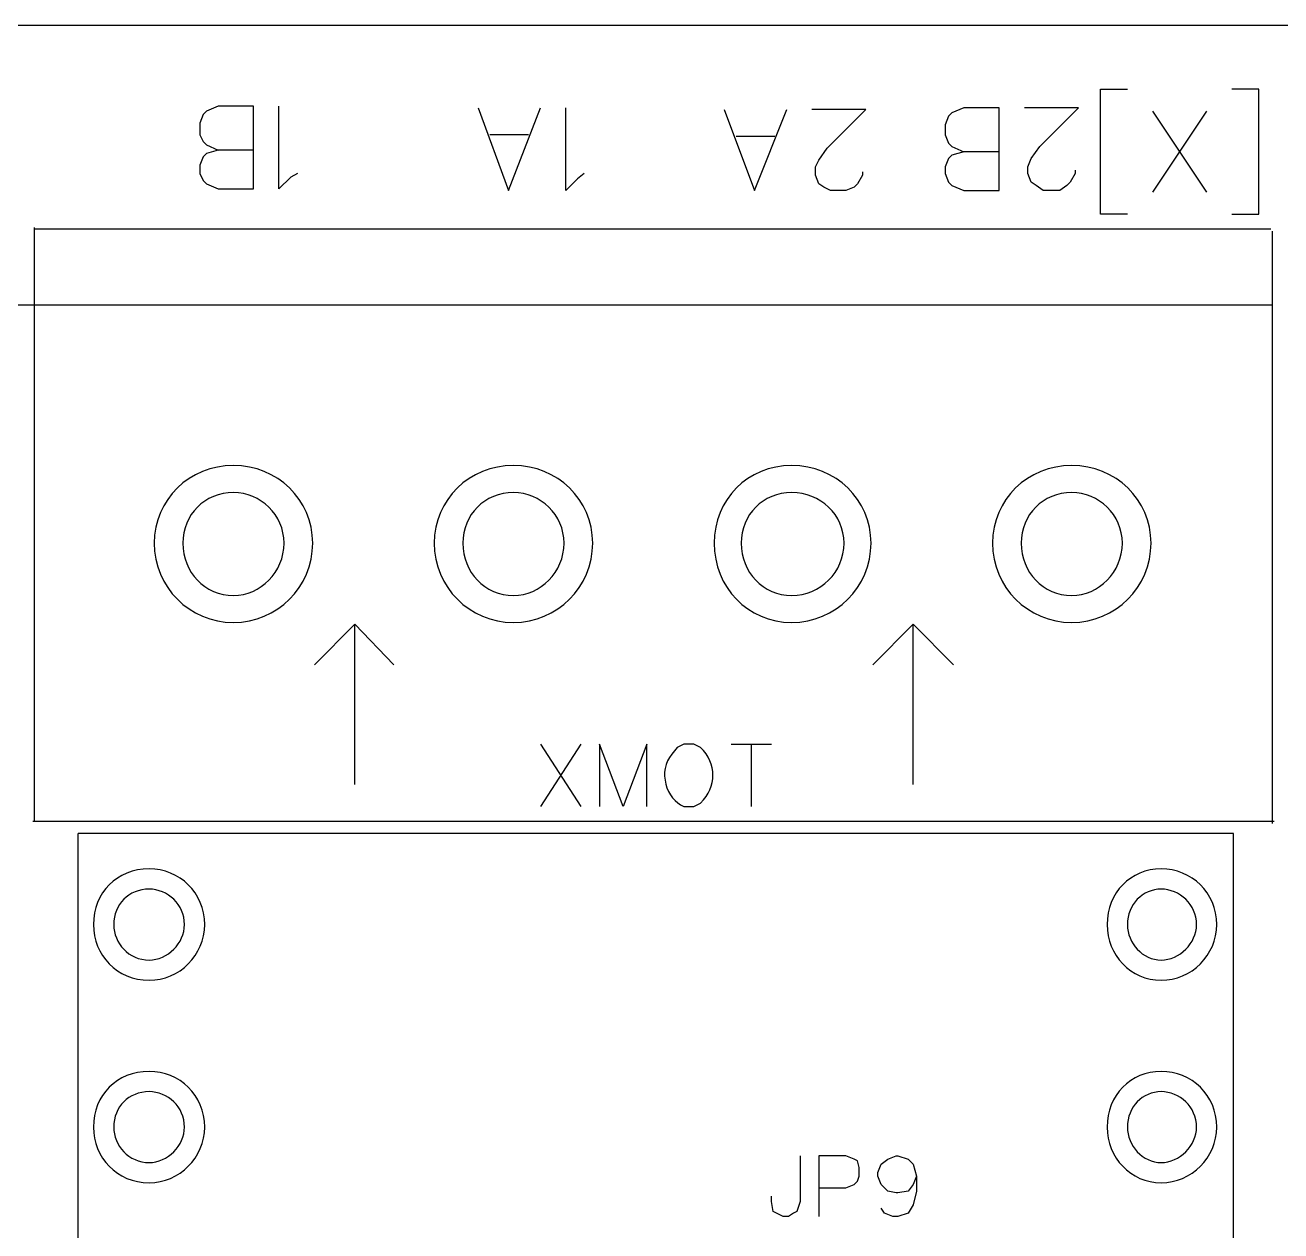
# Model space of a CAD drawing. Extents: x 236 to 550, y 195 to 401.
# Drawn here: x 303.66 to 348.33, y 357.71 to 400.58 of the extents above; entities that cross this region are included whole.
import ezdxf

# ---------------------------------------------------------------- set-up
doc = ezdxf.new("R2010")
doc.units = 0
doc.layers.add('x3v1_1_wiring_diagram', color=7, linetype='CONTINUOUS')

msp = doc.modelspace()

# ---------------------------------------------------------------- linework, layer by layer
at = {"layer": 'x3v1_1_wiring_diagram', "color": 7}
for points in [[(236.1277, 400.5768), (547.6476, 400.5768), (547.6476, 195.0766), (236.1277, 195.0766), (236.1277, 400.5768), (236.1277, 400.5768)], [(342.8677, 393.8567), (341.9076, 393.8567), (341.9076, 398.2966), (342.8677, 398.2966)], [(346.5876, 393.8567), (347.5477, 393.8567), (347.5477, 398.2966), (346.5876, 398.2966)], [(311.7875, 394.7567), (311.7875, 397.6968), (310.5275, 397.6968), (310.1077, 397.5168), (309.9875, 397.3966), (309.8676, 397.0967), (309.8676, 396.6766), (309.9875, 396.4368), (310.1077, 396.3166), (310.5275, 396.1366), (310.1077, 396.0167), (309.9875, 395.8968), (309.8676, 395.5966), (309.8676, 395.2967), (309.9875, 395.0566), (310.1077, 394.9367), (310.5275, 394.7567), (311.7875, 394.7567), (311.7875, 394.7567)], [(313.3477, 395.2967), (313.1076, 395.1768), (312.6875, 394.7567), (312.6875, 397.6968)], [(319.7676, 397.6367), (320.8476, 394.6966), (321.9877, 397.6367)], [(323.5476, 395.2967), (323.3075, 395.1167), (322.8877, 394.6966), (322.8877, 397.6367)], [(328.5275, 397.5766), (329.6075, 394.6966), (330.7476, 397.5766)], [(333.4476, 395.3568), (333.4476, 395.2366), (333.2676, 394.9367), (333.1477, 394.8168), (332.8475, 394.6966), (332.3075, 394.6966), (332.0677, 394.8168), (331.8877, 394.9367), (331.7675, 395.2366), (331.7675, 395.5368), (331.8877, 395.7766), (332.1876, 396.1967), (333.5675, 397.5766), (331.6476, 397.5766)], [(338.3076, 394.6966), (338.3076, 397.6367), (337.0476, 397.6367), (336.6275, 397.4567), (336.5076, 397.3368), (336.3877, 397.0366), (336.3877, 396.6766), (336.5076, 396.3767), (336.6275, 396.2568), (337.0476, 396.0768), (336.6275, 395.9566), (336.5076, 395.8367), (336.3877, 395.5368), (336.3877, 395.2967), (336.5076, 394.9968), (336.6275, 394.8766), (337.0476, 394.6966), (338.3076, 394.6966), (338.3076, 394.6966)], [(341.0076, 395.4166), (341.0076, 395.2967), (340.8276, 394.9968), (340.7077, 394.8766), (340.4676, 394.6966), (339.8675, 394.6966), (339.6277, 394.8766), (339.4477, 394.9968), (339.3275, 395.2967), (339.3275, 395.5368), (339.4477, 395.8367), (339.7476, 396.2568), (341.1275, 397.6367), (339.2076, 397.6367)], [(345.6876, 394.6368), (343.7677, 397.5168)], [(343.7677, 394.6368), (345.6876, 397.5168)], [(321.5676, 396.6766), (320.1877, 396.6766)], [(330.3275, 396.6168), (328.9476, 396.6168)], [(311.7875, 396.1366), (310.5275, 396.1366)], [(338.3076, 396.0768), (337.0476, 396.0768)], [(303.9877, 372.2567), (303.9877, 393.3768)], [(347.9675, 393.3167), (303.9877, 393.3167)], [(348.0276, 372.1966), (348.0276, 393.2566)], [(324.1675, 390.6167), (299.9877, 390.6167)], [(348.0276, 390.6167), (323.9076, 390.6167)], [(313.8877, 382.1567), (313.8877, 382.1567), (313.8877, 382.1567)], [(313.8877, 382.1567), (313.8877, 382.1567), (313.8877, 382.1567)], [(323.8475, 382.1567), (323.8475, 382.1567), (323.8475, 382.1567)], [(323.8475, 382.1567), (323.8475, 382.1567), (323.8475, 382.1567)], [(333.7475, 382.1567), (333.7475, 382.1567), (333.7475, 382.1567)], [(333.7475, 382.1567), (333.7475, 382.1567), (333.7475, 382.1567)], [(343.7076, 382.1567), (343.7076, 382.1567), (343.7076, 382.1567)], [(343.7076, 382.1567), (343.7076, 382.1567), (343.7076, 382.1567)], [(315.3875, 373.5768), (315.3875, 379.2767), (313.9475, 377.8367)], [(315.3875, 379.2767), (316.7677, 377.8367)], [(335.2476, 373.5768), (335.2476, 379.2767), (333.8076, 377.8367)], [(335.2476, 379.2767), (336.6876, 377.8367)], [(321.9877, 375.0168), (323.4277, 372.7967)], [(323.4277, 375.0168), (321.9877, 372.7967)], [(325.7677, 372.7967), (325.7677, 375.0168), (324.9275, 372.7967), (324.0876, 375.0168), (324.0876, 372.7967)], [(327.0875, 375.0168), (326.8477, 374.8966), (326.6677, 374.6568)], [(327.6876, 374.8966), (327.4475, 375.0168), (327.0875, 375.0168), (327.0875, 375.0168)], [(328.7676, 375.0168), (330.2076, 375.0168)], [(329.4876, 375.0168), (329.4876, 372.7967)], [(327.0875, 372.7967), (327.4475, 372.7967), (327.6876, 372.9166)], [(348.0877, 372.2567), (303.9276, 372.2567)], [(346.6477, 371.8366), (305.5476, 371.8366)], [(305.5476, 314.8367), (305.5476, 371.8366)], [(346.6477, 314.8367), (346.6477, 371.8366)], [(310.0476, 368.5966), (310.0476, 368.5966), (310.0476, 368.5966)], [(310.0476, 368.5966), (310.0476, 368.5966), (310.0476, 368.5966)], [(346.0476, 368.5966), (346.0476, 368.5966), (346.0476, 368.5966)], [(346.0476, 368.5966), (346.0476, 368.5966), (346.0476, 368.5966)], [(310.0476, 361.3966), (310.0476, 361.3966), (310.0476, 361.3966)], [(310.0476, 361.3966), (310.0476, 361.3966), (310.0476, 361.3966)], [(346.0476, 361.3966), (346.0476, 361.3966), (346.0476, 361.3966)], [(346.0476, 361.3966), (346.0476, 361.3966), (346.0476, 361.3966)], [(331.2275, 360.3767), (331.2275, 358.7567), (331.1076, 358.3967), (330.9877, 358.3366), (330.8077, 358.2167), (330.6277, 358.2167), (330.2677, 358.3967), (330.2076, 358.7567), (330.2076, 358.9367)], [(331.8877, 359.2366), (332.8475, 359.2366), (333.1477, 359.3568), (333.2676, 359.4767), (333.3277, 359.6567), (333.3277, 359.9566), (333.2676, 360.1967), (333.1477, 360.2568), (332.8475, 360.3767), (331.8877, 360.3767), (331.8877, 358.2167)], [(335.3675, 359.6567), (335.2476, 359.3568), (335.0676, 359.1167), (334.7076, 359.0566), (334.6475, 359.0566), (334.3476, 359.1167), (334.1075, 359.3568), (333.9876, 359.6567), (333.9876, 359.7766), (334.1075, 360.0768), (334.3476, 360.2568), (334.6475, 360.3767), (334.7076, 360.3767), (335.0676, 360.2568), (335.2476, 360.0768), (335.3675, 359.6567), (335.3675, 359.1167), (335.2476, 358.6368), (335.0676, 358.3366), (334.7076, 358.2167), (334.5276, 358.2167), (334.2277, 358.3366), (334.1075, 358.5166)]]:
    msp.add_lwpolyline(points, dxfattribs=at)
at = {"layer": 'x3v1_1_wiring_diagram', "color": 1}
for points in [[(312.8675, 382.1567), (312.8675, 382.1567)], [(312.8675, 382.1567), (312.8675, 382.1567)], [(322.8276, 382.1567), (322.8276, 382.1567)], [(322.8276, 382.1567), (322.8276, 382.1567)], [(332.7877, 382.1567), (332.7877, 382.1567)], [(332.7877, 382.1567), (332.7877, 382.1567)], [(342.6877, 382.1567), (342.6877, 382.1567)], [(342.6877, 382.1567), (342.6877, 382.1567)], [(309.3276, 368.5966), (309.3276, 368.5966)], [(309.3276, 368.5966), (309.3276, 368.5966)], [(345.3276, 368.5966), (345.3276, 368.5966)], [(345.3276, 368.5966), (345.3276, 368.5966)], [(309.3276, 361.3966), (309.3276, 361.3966)], [(309.3276, 361.3966), (309.3276, 361.3966)], [(345.3276, 361.3966), (345.3276, 361.3966)], [(345.3276, 361.3966), (345.3276, 361.3966)]]:
    msp.add_lwpolyline(points, dxfattribs=at)
at = {"layer": 'x3v1_1_wiring_diagram', "color": 7}
for points in [[(311.0675, 384.9168), (309.5076, 384.9168), (308.2476, 383.7166), (308.2476, 382.1567)], [(311.0675, 384.9168), (309.5076, 384.9168), (308.2476, 383.7166), (308.2476, 382.1567)], [(311.0675, 384.9168), (309.5076, 384.9168), (308.2476, 383.7166), (308.2476, 382.1567)], [(311.0675, 384.9168), (309.5076, 384.9168), (308.2476, 383.7166), (308.2476, 382.1567)], [(313.8877, 382.1567), (313.8877, 383.7166), (312.6277, 384.9168), (311.0675, 384.9168)], [(313.8877, 382.1567), (313.8877, 383.7166), (312.6277, 384.9168), (311.0675, 384.9168)], [(313.8877, 382.1567), (313.8877, 383.7166), (312.6277, 384.9168), (311.0675, 384.9168)], [(313.8877, 382.1567), (313.8877, 383.7166), (312.6277, 384.9168), (311.0675, 384.9168)], [(321.0276, 384.9168), (319.4677, 384.9168), (318.2077, 383.7166), (318.2077, 382.1567)], [(321.0276, 384.9168), (319.4677, 384.9168), (318.2077, 383.7166), (318.2077, 382.1567)], [(321.0276, 384.9168), (319.4677, 384.9168), (318.2077, 383.7166), (318.2077, 382.1567)], [(321.0276, 384.9168), (319.4677, 384.9168), (318.2077, 383.7166), (318.2077, 382.1567)], [(323.8475, 382.1567), (323.8475, 383.7166), (322.5875, 384.9168), (321.0276, 384.9168)], [(323.8475, 382.1567), (323.8475, 383.7166), (322.5875, 384.9168), (321.0276, 384.9168)], [(323.8475, 382.1567), (323.8475, 383.7166), (322.5875, 384.9168), (321.0276, 384.9168)], [(323.8475, 382.1567), (323.8475, 383.7166), (322.5875, 384.9168), (321.0276, 384.9168)], [(330.9276, 384.9168), (329.3677, 384.9168), (328.1675, 383.7166), (328.1675, 382.1567)], [(330.9276, 384.9168), (329.3677, 384.9168), (328.1675, 383.7166), (328.1675, 382.1567)], [(330.9276, 384.9168), (329.3677, 384.9168), (328.1675, 383.7166), (328.1675, 382.1567)], [(330.9276, 384.9168), (329.3677, 384.9168), (328.1675, 383.7166), (328.1675, 382.1567)], [(333.7475, 382.1567), (333.7475, 383.7166), (332.4875, 384.9168), (330.9276, 384.9168)], [(333.7475, 382.1567), (333.7475, 383.7166), (332.4875, 384.9168), (330.9276, 384.9168)], [(333.7475, 382.1567), (333.7475, 383.7166), (332.4875, 384.9168), (330.9276, 384.9168)], [(333.7475, 382.1567), (333.7475, 383.7166), (332.4875, 384.9168), (330.9276, 384.9168)], [(340.8877, 384.9168), (339.3275, 384.9168), (338.0675, 383.7166), (338.0675, 382.1567)], [(340.8877, 384.9168), (339.3275, 384.9168), (338.0675, 383.7166), (338.0675, 382.1567)], [(340.8877, 384.9168), (339.3275, 384.9168), (338.0675, 383.7166), (338.0675, 382.1567)], [(340.8877, 384.9168), (339.3275, 384.9168), (338.0675, 383.7166), (338.0675, 382.1567)], [(343.7076, 382.1567), (343.7076, 383.7166), (342.4476, 384.9168), (340.8877, 384.9168)], [(343.7076, 382.1567), (343.7076, 383.7166), (342.4476, 384.9168), (340.8877, 384.9168)], [(343.7076, 382.1567), (343.7076, 383.7166), (342.4476, 384.9168), (340.8877, 384.9168)], [(343.7076, 382.1567), (343.7076, 383.7166), (342.4476, 384.9168), (340.8877, 384.9168)], [(308.2476, 382.1567), (308.2476, 380.5968), (309.5076, 379.3368), (311.0675, 379.3368)], [(308.2476, 382.1567), (308.2476, 380.5968), (309.5076, 379.3368), (311.0675, 379.3368)], [(308.2476, 382.1567), (308.2476, 380.5968), (309.5076, 379.3368), (311.0675, 379.3368)], [(308.2476, 382.1567), (308.2476, 380.5968), (309.5076, 379.3368), (311.0675, 379.3368)], [(311.0675, 379.3368), (312.6277, 379.3368), (313.8877, 380.5968), (313.8877, 382.1567)], [(311.0675, 379.3368), (312.6277, 379.3368), (313.8877, 380.5968), (313.8877, 382.1567)], [(311.0675, 379.3368), (312.6277, 379.3368), (313.8877, 380.5968), (313.8877, 382.1567)], [(311.0675, 379.3368), (312.6277, 379.3368), (313.8877, 380.5968), (313.8877, 382.1567)], [(318.2077, 382.1567), (318.2077, 380.5968), (319.4677, 379.3368), (321.0276, 379.3368)], [(318.2077, 382.1567), (318.2077, 380.5968), (319.4677, 379.3368), (321.0276, 379.3368)], [(318.2077, 382.1567), (318.2077, 380.5968), (319.4677, 379.3368), (321.0276, 379.3368)], [(318.2077, 382.1567), (318.2077, 380.5968), (319.4677, 379.3368), (321.0276, 379.3368)], [(321.0276, 379.3368), (322.5875, 379.3368), (323.8475, 380.5968), (323.8475, 382.1567)], [(321.0276, 379.3368), (322.5875, 379.3368), (323.8475, 380.5968), (323.8475, 382.1567)], [(321.0276, 379.3368), (322.5875, 379.3368), (323.8475, 380.5968), (323.8475, 382.1567)], [(321.0276, 379.3368), (322.5875, 379.3368), (323.8475, 380.5968), (323.8475, 382.1567)], [(328.1675, 382.1567), (328.1675, 380.5968), (329.3677, 379.3368), (330.9276, 379.3368)], [(328.1675, 382.1567), (328.1675, 380.5968), (329.3677, 379.3368), (330.9276, 379.3368)], [(328.1675, 382.1567), (328.1675, 380.5968), (329.3677, 379.3368), (330.9276, 379.3368)], [(328.1675, 382.1567), (328.1675, 380.5968), (329.3677, 379.3368), (330.9276, 379.3368)], [(330.9276, 379.3368), (332.4875, 379.3368), (333.7475, 380.5968), (333.7475, 382.1567)], [(330.9276, 379.3368), (332.4875, 379.3368), (333.7475, 380.5968), (333.7475, 382.1567)], [(330.9276, 379.3368), (332.4875, 379.3368), (333.7475, 380.5968), (333.7475, 382.1567)], [(330.9276, 379.3368), (332.4875, 379.3368), (333.7475, 380.5968), (333.7475, 382.1567)], [(338.0675, 382.1567), (338.0675, 380.5968), (339.3275, 379.3368), (340.8877, 379.3368)], [(338.0675, 382.1567), (338.0675, 380.5968), (339.3275, 379.3368), (340.8877, 379.3368)], [(338.0675, 382.1567), (338.0675, 380.5968), (339.3275, 379.3368), (340.8877, 379.3368)], [(338.0675, 382.1567), (338.0675, 380.5968), (339.3275, 379.3368), (340.8877, 379.3368)], [(340.8877, 379.3368), (342.4476, 379.3368), (343.7076, 380.5968), (343.7076, 382.1567)], [(340.8877, 379.3368), (342.4476, 379.3368), (343.7076, 380.5968), (343.7076, 382.1567)], [(340.8877, 379.3368), (342.4476, 379.3368), (343.7076, 380.5968), (343.7076, 382.1567)], [(340.8877, 379.3368), (342.4476, 379.3368), (343.7076, 380.5968), (343.7076, 382.1567)], [(327.6876, 372.9166), (328.2715, 373.5037), (328.2715, 374.3099), (327.6876, 374.8966)], [(326.6677, 374.6568), (326.1356, 374.0638), (326.4746, 373.0337), (327.0875, 372.7967)], [(308.0676, 370.5766), (306.9275, 370.5766), (306.0876, 369.7367), (306.0876, 368.5966)], [(308.0676, 370.5766), (306.9275, 370.5766), (306.0876, 369.7367), (306.0876, 368.5966)], [(308.0676, 370.5766), (306.9275, 370.5766), (306.0876, 369.7367), (306.0876, 368.5966)], [(308.0676, 370.5766), (306.9275, 370.5766), (306.0876, 369.7367), (306.0876, 368.5966)], [(310.0476, 368.5966), (310.0476, 369.7367), (309.1476, 370.5766), (308.0676, 370.5766)], [(310.0476, 368.5966), (310.0476, 369.7367), (309.1476, 370.5766), (308.0676, 370.5766)], [(310.0476, 368.5966), (310.0476, 369.7367), (309.1476, 370.5766), (308.0676, 370.5766)], [(310.0476, 368.5966), (310.0476, 369.7367), (309.1476, 370.5766), (308.0676, 370.5766)], [(344.0676, 370.5766), (342.9876, 370.5766), (342.1477, 369.7367), (342.1477, 368.5966)], [(344.0676, 370.5766), (342.9876, 370.5766), (342.1477, 369.7367), (342.1477, 368.5966)], [(344.0676, 370.5766), (342.9876, 370.5766), (342.1477, 369.7367), (342.1477, 368.5966)], [(344.0676, 370.5766), (342.9876, 370.5766), (342.1477, 369.7367), (342.1477, 368.5966)], [(346.0476, 368.5966), (346.0476, 369.7367), (345.1476, 370.5766), (344.0676, 370.5766)], [(346.0476, 368.5966), (346.0476, 369.7367), (345.1476, 370.5766), (344.0676, 370.5766)], [(346.0476, 368.5966), (346.0476, 369.7367), (345.1476, 370.5766), (344.0676, 370.5766)], [(346.0476, 368.5966), (346.0476, 369.7367), (345.1476, 370.5766), (344.0676, 370.5766)], [(306.0876, 368.5966), (306.0876, 367.5166), (306.9275, 366.6166), (308.0676, 366.6166)], [(306.0876, 368.5966), (306.0876, 367.5166), (306.9275, 366.6166), (308.0676, 366.6166)], [(306.0876, 368.5966), (306.0876, 367.5166), (306.9275, 366.6166), (308.0676, 366.6166)], [(306.0876, 368.5966), (306.0876, 367.5166), (306.9275, 366.6166), (308.0676, 366.6166)], [(308.0676, 366.6166), (309.1476, 366.6166), (310.0476, 367.5166), (310.0476, 368.5966)], [(308.0676, 366.6166), (309.1476, 366.6166), (310.0476, 367.5166), (310.0476, 368.5966)], [(308.0676, 366.6166), (309.1476, 366.6166), (310.0476, 367.5166), (310.0476, 368.5966)], [(308.0676, 366.6166), (309.1476, 366.6166), (310.0476, 367.5166), (310.0476, 368.5966)], [(342.1477, 368.5966), (342.1477, 367.5166), (342.9876, 366.6166), (344.0676, 366.6166)], [(342.1477, 368.5966), (342.1477, 367.5166), (342.9876, 366.6166), (344.0676, 366.6166)], [(342.1477, 368.5966), (342.1477, 367.5166), (342.9876, 366.6166), (344.0676, 366.6166)], [(342.1477, 368.5966), (342.1477, 367.5166), (342.9876, 366.6166), (344.0676, 366.6166)], [(344.0676, 366.6166), (345.1476, 366.6166), (346.0476, 367.5166), (346.0476, 368.5966)], [(344.0676, 366.6166), (345.1476, 366.6166), (346.0476, 367.5166), (346.0476, 368.5966)], [(344.0676, 366.6166), (345.1476, 366.6166), (346.0476, 367.5166), (346.0476, 368.5966)], [(344.0676, 366.6166), (345.1476, 366.6166), (346.0476, 367.5166), (346.0476, 368.5966)], [(308.0676, 363.3766), (306.9275, 363.3766), (306.0876, 362.5367), (306.0876, 361.3966)], [(308.0676, 363.3766), (306.9275, 363.3766), (306.0876, 362.5367), (306.0876, 361.3966)], [(308.0676, 363.3766), (306.9275, 363.3766), (306.0876, 362.5367), (306.0876, 361.3966)], [(308.0676, 363.3766), (306.9275, 363.3766), (306.0876, 362.5367), (306.0876, 361.3966)], [(310.0476, 361.3966), (310.0476, 362.5367), (309.1476, 363.3766), (308.0676, 363.3766)], [(310.0476, 361.3966), (310.0476, 362.5367), (309.1476, 363.3766), (308.0676, 363.3766)], [(310.0476, 361.3966), (310.0476, 362.5367), (309.1476, 363.3766), (308.0676, 363.3766)], [(310.0476, 361.3966), (310.0476, 362.5367), (309.1476, 363.3766), (308.0676, 363.3766)], [(344.0676, 363.3766), (342.9876, 363.3766), (342.1477, 362.5367), (342.1477, 361.3966)], [(344.0676, 363.3766), (342.9876, 363.3766), (342.1477, 362.5367), (342.1477, 361.3966)], [(344.0676, 363.3766), (342.9876, 363.3766), (342.1477, 362.5367), (342.1477, 361.3966)], [(344.0676, 363.3766), (342.9876, 363.3766), (342.1477, 362.5367), (342.1477, 361.3966)], [(346.0476, 361.3966), (346.0476, 362.5367), (345.1476, 363.3766), (344.0676, 363.3766)], [(346.0476, 361.3966), (346.0476, 362.5367), (345.1476, 363.3766), (344.0676, 363.3766)], [(346.0476, 361.3966), (346.0476, 362.5367), (345.1476, 363.3766), (344.0676, 363.3766)], [(346.0476, 361.3966), (346.0476, 362.5367), (345.1476, 363.3766), (344.0676, 363.3766)], [(306.0876, 361.3966), (306.0876, 360.3166), (306.9275, 359.4166), (308.0676, 359.4166)], [(306.0876, 361.3966), (306.0876, 360.3166), (306.9275, 359.4166), (308.0676, 359.4166)], [(306.0876, 361.3966), (306.0876, 360.3166), (306.9275, 359.4166), (308.0676, 359.4166)], [(306.0876, 361.3966), (306.0876, 360.3166), (306.9275, 359.4166), (308.0676, 359.4166)], [(308.0676, 359.4166), (309.1476, 359.4166), (310.0476, 360.3166), (310.0476, 361.3966)], [(308.0676, 359.4166), (309.1476, 359.4166), (310.0476, 360.3166), (310.0476, 361.3966)], [(308.0676, 359.4166), (309.1476, 359.4166), (310.0476, 360.3166), (310.0476, 361.3966)], [(308.0676, 359.4166), (309.1476, 359.4166), (310.0476, 360.3166), (310.0476, 361.3966)], [(342.1477, 361.3966), (342.1477, 360.3166), (342.9876, 359.4166), (344.0676, 359.4166)], [(342.1477, 361.3966), (342.1477, 360.3166), (342.9876, 359.4166), (344.0676, 359.4166)], [(342.1477, 361.3966), (342.1477, 360.3166), (342.9876, 359.4166), (344.0676, 359.4166)], [(342.1477, 361.3966), (342.1477, 360.3166), (342.9876, 359.4166), (344.0676, 359.4166)], [(344.0676, 359.4166), (345.1476, 359.4166), (346.0476, 360.3166), (346.0476, 361.3966)], [(344.0676, 359.4166), (345.1476, 359.4166), (346.0476, 360.3166), (346.0476, 361.3966)], [(344.0676, 359.4166), (345.1476, 359.4166), (346.0476, 360.3166), (346.0476, 361.3966)], [(344.0676, 359.4166), (345.1476, 359.4166), (346.0476, 360.3166), (346.0476, 361.3966)]]:
    msp.add_open_spline(points, degree=3, dxfattribs=at)
at = {"layer": 'x3v1_1_wiring_diagram', "color": 1}
for points in [[(311.0675, 383.9567), (310.0476, 383.9567), (309.2675, 383.1766), (309.2675, 382.1567)], [(311.0675, 383.9567), (310.0476, 383.9567), (309.2675, 383.1766), (309.2675, 382.1567)], [(312.8675, 382.1567), (312.8675, 383.1766), (312.0276, 383.9567), (311.0675, 383.9567)], [(312.8675, 382.1567), (312.8675, 383.1766), (312.0276, 383.9567), (311.0675, 383.9567)], [(321.0276, 383.9567), (320.0077, 383.9567), (319.2276, 383.1766), (319.2276, 382.1567)], [(321.0276, 383.9567), (320.0077, 383.9567), (319.2276, 383.1766), (319.2276, 382.1567)], [(322.8276, 382.1567), (322.8276, 383.1766), (321.9877, 383.9567), (321.0276, 383.9567)], [(322.8276, 382.1567), (322.8276, 383.1766), (321.9877, 383.9567), (321.0276, 383.9567)], [(330.9276, 383.9567), (329.9077, 383.9567), (329.1276, 383.1766), (329.1276, 382.1567)], [(330.9276, 383.9567), (329.9077, 383.9567), (329.1276, 383.1766), (329.1276, 382.1567)], [(332.7877, 382.1567), (332.7877, 383.1766), (331.9475, 383.9567), (330.9276, 383.9567)], [(332.7877, 382.1567), (332.7877, 383.1766), (331.9475, 383.9567), (330.9276, 383.9567)], [(340.8877, 383.9567), (339.8675, 383.9567), (339.0877, 383.1766), (339.0877, 382.1567)], [(340.8877, 383.9567), (339.8675, 383.9567), (339.0877, 383.1766), (339.0877, 382.1567)], [(342.6877, 382.1567), (342.6877, 383.1766), (341.8475, 383.9567), (340.8877, 383.9567)], [(342.6877, 382.1567), (342.6877, 383.1766), (341.8475, 383.9567), (340.8877, 383.9567)], [(309.2675, 382.1567), (309.2675, 381.1368), (310.0476, 380.2966), (311.0675, 380.2966)], [(309.2675, 382.1567), (309.2675, 381.1368), (310.0476, 380.2966), (311.0675, 380.2966)], [(311.0675, 380.2966), (312.0276, 380.2966), (312.8675, 381.1368), (312.8675, 382.1567)], [(311.0675, 380.2966), (312.0276, 380.2966), (312.8675, 381.1368), (312.8675, 382.1567)], [(319.2276, 382.1567), (319.2276, 381.1368), (320.0077, 380.2966), (321.0276, 380.2966)], [(319.2276, 382.1567), (319.2276, 381.1368), (320.0077, 380.2966), (321.0276, 380.2966)], [(321.0276, 380.2966), (321.9877, 380.2966), (322.8276, 381.1368), (322.8276, 382.1567)], [(321.0276, 380.2966), (321.9877, 380.2966), (322.8276, 381.1368), (322.8276, 382.1567)], [(329.1276, 382.1567), (329.1276, 381.1368), (329.9077, 380.2966), (330.9276, 380.2966)], [(329.1276, 382.1567), (329.1276, 381.1368), (329.9077, 380.2966), (330.9276, 380.2966)], [(330.9276, 380.2966), (331.9475, 380.2966), (332.7877, 381.1368), (332.7877, 382.1567)], [(330.9276, 380.2966), (331.9475, 380.2966), (332.7877, 381.1368), (332.7877, 382.1567)], [(339.0877, 382.1567), (339.0877, 381.1368), (339.8675, 380.2966), (340.8877, 380.2966)], [(339.0877, 382.1567), (339.0877, 381.1368), (339.8675, 380.2966), (340.8877, 380.2966)], [(340.8877, 380.2966), (341.8475, 380.2966), (342.6877, 381.1368), (342.6877, 382.1567)], [(340.8877, 380.2966), (341.8475, 380.2966), (342.6877, 381.1368), (342.6877, 382.1567)], [(308.0676, 369.8566), (307.3476, 369.8566), (306.8076, 369.3166), (306.8076, 368.5966)], [(308.0676, 369.8566), (307.3476, 369.8566), (306.8076, 369.3166), (306.8076, 368.5966)], [(309.3276, 368.5966), (309.3276, 369.3166), (308.7275, 369.8566), (308.0676, 369.8566)], [(309.3276, 368.5966), (309.3276, 369.3166), (308.7275, 369.8566), (308.0676, 369.8566)], [(344.0676, 369.8566), (343.4077, 369.8566), (342.8677, 369.3166), (342.8677, 368.5966)], [(344.0676, 369.8566), (343.4077, 369.8566), (342.8677, 369.3166), (342.8677, 368.5966)], [(345.3276, 368.5966), (345.3276, 369.3166), (344.7275, 369.8566), (344.0676, 369.8566)], [(345.3276, 368.5966), (345.3276, 369.3166), (344.7275, 369.8566), (344.0676, 369.8566)], [(306.8076, 368.5966), (306.8076, 367.9367), (307.3476, 367.3366), (308.0676, 367.3366)], [(306.8076, 368.5966), (306.8076, 367.9367), (307.3476, 367.3366), (308.0676, 367.3366)], [(308.0676, 367.3366), (308.7275, 367.3366), (309.3276, 367.9367), (309.3276, 368.5966)], [(308.0676, 367.3366), (308.7275, 367.3366), (309.3276, 367.9367), (309.3276, 368.5966)], [(342.8677, 368.5966), (342.8677, 367.9367), (343.4077, 367.3366), (344.0676, 367.3366)], [(342.8677, 368.5966), (342.8677, 367.9367), (343.4077, 367.3366), (344.0676, 367.3366)], [(344.0676, 367.3366), (344.7275, 367.3366), (345.3276, 367.9367), (345.3276, 368.5966)], [(344.0676, 367.3366), (344.7275, 367.3366), (345.3276, 367.9367), (345.3276, 368.5966)], [(308.0676, 362.6566), (307.3476, 362.6566), (306.8076, 362.1166), (306.8076, 361.3966)], [(308.0676, 362.6566), (307.3476, 362.6566), (306.8076, 362.1166), (306.8076, 361.3966)], [(309.3276, 361.3966), (309.3276, 362.1166), (308.7275, 362.6566), (308.0676, 362.6566)], [(309.3276, 361.3966), (309.3276, 362.1166), (308.7275, 362.6566), (308.0676, 362.6566)], [(344.0676, 362.6566), (343.4077, 362.6566), (342.8677, 362.1166), (342.8677, 361.3966)], [(344.0676, 362.6566), (343.4077, 362.6566), (342.8677, 362.1166), (342.8677, 361.3966)], [(345.3276, 361.3966), (345.3276, 362.1166), (344.7275, 362.6566), (344.0676, 362.6566)], [(345.3276, 361.3966), (345.3276, 362.1166), (344.7275, 362.6566), (344.0676, 362.6566)], [(306.8076, 361.3966), (306.8076, 360.7367), (307.3476, 360.1366), (308.0676, 360.1366)], [(306.8076, 361.3966), (306.8076, 360.7367), (307.3476, 360.1366), (308.0676, 360.1366)], [(308.0676, 360.1366), (308.7275, 360.1366), (309.3276, 360.7367), (309.3276, 361.3966)], [(308.0676, 360.1366), (308.7275, 360.1366), (309.3276, 360.7367), (309.3276, 361.3966)], [(342.8677, 361.3966), (342.8677, 360.7367), (343.4077, 360.1366), (344.0676, 360.1366)], [(342.8677, 361.3966), (342.8677, 360.7367), (343.4077, 360.1366), (344.0676, 360.1366)], [(344.0676, 360.1366), (344.7275, 360.1366), (345.3276, 360.7367), (345.3276, 361.3966)], [(344.0676, 360.1366), (344.7275, 360.1366), (345.3276, 360.7367), (345.3276, 361.3966)]]:
    msp.add_open_spline(points, degree=3, dxfattribs=at)

doc.saveas('drawing.dxf')
